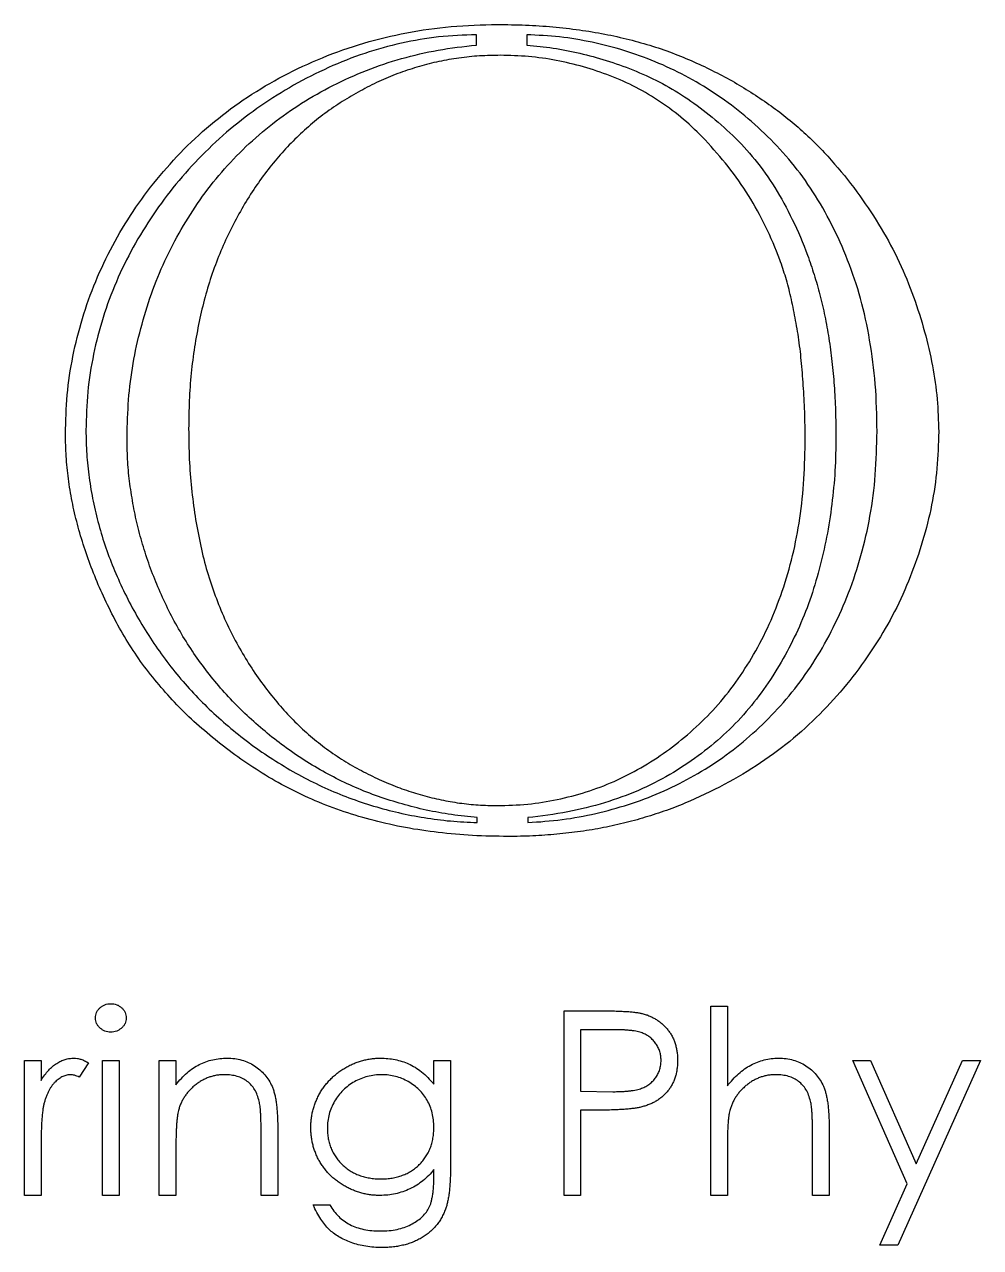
# Model space of a CAD drawing. Header units: millimetres. Extents: x -152 to 152, y -48 to 197.
# Drawn here: x 28.25 to 46.38, y -1.85 to 21.33 of the extents above; entities that cross this region are included whole.
import ezdxf

# ---------------------------------------------------------------- set-up
doc = ezdxf.new("R2010")
doc.units = ezdxf.units.MM

msp = doc.modelspace()

# ---------------------------------------------------------------- linework, layer by layer
at = {"color": 7, "linetype": 'Continuous', "lineweight": 25}
for p, q in [((36.819, 20.942), (36.819, 21.137)), ((37.774, 21.137), (37.774, 20.942)), ((36.837, 6.204), (36.837, 6.298)), ((37.793, 6.298), (37.793, 6.204)), ((38.481, 2.637), (39.168, 2.637)), ((38.481, -0.863), (38.481, 2.637)), ((41.263, 2.727), (41.578, 2.727)), ((41.263, -0.863), (41.263, 2.727)), ((41.578, 2.727), (41.578, 1.212)), ((38.795, 2.278), (38.795, 1.111)), ((39.436, 2.278), (38.795, 2.278)), ((28.251, 1.695), (28.565, 1.695)), ((28.251, -0.863), (28.251, 1.695)), ((28.565, 1.695), (28.565, 1.318)), ((29.462, 1.652), (29.29, 1.38)), ((29.731, 1.695), (30.045, 1.695)), ((29.731, -0.863), (29.731, 1.695)), ((30.045, 1.695), (30.045, -0.863)), ((30.808, 1.695), (31.122, 1.695)), ((30.808, -0.863), (30.808, 1.695)), ((31.122, 1.695), (31.122, 1.233)), ((36.013, 1.695), (36.328, 1.695)), ((36.013, 1.247), (36.013, 1.695)), ((36.328, 1.695), (36.328, -0.335)), ((43.956, 1.695), (44.294, 1.695)), ((44.99, -0.645), (43.956, 1.695)), ((44.294, 1.695), (45.16, -0.264)), ((46.379, 1.695), (44.808, -1.805)), ((45.16, -0.264), (46.039, 1.695)), ((46.039, 1.695), (46.379, 1.695)), ((38.795, 1.111), (39.408, 1.104)), ((38.795, 0.752), (38.795, -0.863)), ((39.046, 0.752), (38.795, 0.752)), ((32.738, -0.863), (32.738, 0.34)), ((33.052, 0.443), (33.052, -0.863)), ((43.193, -0.863), (43.193, 0.34)), ((43.507, 0.443), (43.507, -0.863)), ((31.122, 0.062), (31.122, -0.863)), ((41.578, 0.062), (41.578, -0.863)), ((28.565, -0.004), (28.565, -0.863)), ((36.013, -0.506), (36.013, -0.373)), ((44.469, -1.805), (44.99, -0.645)), ((28.565, -0.863), (28.251, -0.863)), ((30.045, -0.863), (29.731, -0.863)), ((31.122, -0.863), (30.808, -0.863)), ((33.052, -0.863), (32.738, -0.863)), ((38.795, -0.863), (38.481, -0.863)), ((41.578, -0.863), (41.263, -0.863)), ((43.507, -0.863), (43.193, -0.863)), ((33.725, -1.043), (34.039, -1.043)), ((44.808, -1.805), (44.469, -1.805))]:
    msp.add_line(p, q, dxfattribs=at)
for points, knots in [([(29.027, 13.57), (29.034, 13.817), (29.048, 14.31), (29.158, 15.042), (29.339, 15.763), (29.591, 16.468), (29.913, 17.148), (30.301, 17.797), (30.756, 18.405), (31.268, 18.978), (31.844, 19.501), (32.476, 19.969), (33.164, 20.373), (33.902, 20.715), (34.682, 20.994), (35.501, 21.186), (36.348, 21.31), (36.925, 21.324), (37.217, 21.332)], [0, 0, 0, 0, 0.0589604, 0.1177371, 0.1764545, 0.236167, 0.2962223, 0.3561117, 0.4162125, 0.4774746, 0.5394042, 0.601784, 0.6647924, 0.7297368, 0.7958072, 0.8623448, 0.930135, 1, 1, 1, 1]), ([(37.217, 21.332), (37.396, 21.329), (37.748, 21.324), (38.267, 21.291), (38.767, 21.233), (39.25, 21.155), (39.713, 21.05), (40.159, 20.927), (40.586, 20.777), (40.994, 20.606), (41.384, 20.416), (41.758, 20.214), (42.111, 19.992), (42.45, 19.764), (42.768, 19.514), (43.069, 19.255), (43.35, 18.978), (43.7, 18.597), (44.09, 18.097), (44.502, 17.477), (44.846, 16.836), (45.114, 16.178), (45.323, 15.521), (45.474, 14.873), (45.566, 14.238), (45.579, 13.819), (45.585, 13.613)], [0, 0, 0, 0, 0.042188, 0.083012, 0.122815, 0.161188, 0.198513, 0.234855, 0.2704, 0.305204, 0.339287, 0.372852, 0.40557, 0.437808, 0.469398, 0.500825, 0.531667, 0.562537, 0.622944, 0.681234, 0.738269, 0.794254, 0.848822, 0.900966, 0.951294, 1, 1, 1, 1]), ([(36.819, 21.137), (36.58, 21.128), (36.103, 21.111), (35.395, 20.985), (34.694, 20.796), (34.01, 20.523), (33.351, 20.189), (32.729, 19.798), (32.143, 19.356), (31.608, 18.856), (31.115, 18.316), (30.684, 17.731), (30.302, 17.114), (29.984, 16.461), (29.73, 15.783), (29.551, 15.084), (29.436, 14.368), (29.423, 13.884), (29.416, 13.64)], [0, 0, 0, 0, 0.0616254, 0.1229504, 0.1851233, 0.2487058, 0.3123917, 0.3754346, 0.4382086, 0.5013737, 0.5642016, 0.6265038, 0.6885498, 0.7511838, 0.8134712, 0.8751211, 0.9370963, 1, 1, 1, 1]), ([(44.416, 13.619), (44.411, 13.917), (44.4, 14.497), (44.289, 15.34), (44.12, 16.129), (43.874, 16.862), (43.57, 17.538), (43.216, 18.158), (42.811, 18.719), (42.35, 19.214), (41.859, 19.657), (41.334, 20.039), (40.785, 20.367), (40.211, 20.633), (39.621, 20.848), (39.015, 21.002), (38.399, 21.107), (37.983, 21.127), (37.774, 21.137)], [0, 0, 0, 0, 0.0799503, 0.1552843, 0.2270863, 0.2958342, 0.3620006, 0.4253013, 0.486778, 0.5469747, 0.606057, 0.6636179, 0.7205226, 0.7769315, 0.8329778, 0.8885405, 0.9441616, 1, 1, 1, 1]), ([(30.195, 13.521), (30.202, 13.754), (30.214, 14.216), (30.3, 14.903), (30.449, 15.573), (30.648, 16.226), (30.902, 16.856), (31.216, 17.45), (31.571, 18.015), (31.984, 18.538), (32.443, 19.024), (32.951, 19.46), (33.502, 19.85), (34.099, 20.185), (34.731, 20.474), (35.401, 20.694), (36.098, 20.86), (36.576, 20.915), (36.819, 20.942)], [0, 0, 0, 0, 0.063628, 0.126568, 0.188802, 0.251233, 0.313244, 0.374332, 0.43486, 0.495555, 0.556424, 0.617244, 0.678394, 0.740921, 0.804282, 0.868362, 0.933339, 1, 1, 1, 1]), ([(37.774, 20.942), (37.942, 20.926), (38.28, 20.892), (38.783, 20.792), (39.288, 20.655), (39.793, 20.476), (40.292, 20.249), (40.778, 19.967), (41.242, 19.623), (41.693, 19.231), (42.118, 18.773), (42.494, 18.236), (42.827, 17.627), (43.063, 17.07), (43.227, 16.589), (43.337, 16.204), (43.431, 15.801), (43.507, 15.38), (43.564, 14.941), (43.607, 14.484), (43.631, 14.009), (43.635, 13.686), (43.637, 13.521)], [0, 0, 0, 0, 0.04793, 0.096434, 0.145788, 0.196629, 0.24867, 0.301432, 0.356151, 0.41259, 0.47141, 0.533304, 0.598529, 0.668479, 0.705074, 0.742891, 0.782301, 0.822773, 0.864689, 0.908164, 0.953242, 1, 1, 1, 1]), ([(37.275, 20.747), (37.143, 20.745), (36.881, 20.741), (36.491, 20.7), (36.109, 20.634), (35.737, 20.538), (35.37, 20.42), (35.011, 20.274), (34.66, 20.098), (34.317, 19.901), (33.984, 19.68), (33.672, 19.43), (33.375, 19.158), (33.096, 18.864), (32.836, 18.545), (32.591, 18.203), (32.366, 17.835), (32.156, 17.449), (31.971, 17.038), (31.806, 16.611), (31.668, 16.164), (31.56, 15.699), (31.472, 15.217), (31.407, 14.716), (31.371, 14.198), (31.367, 13.846), (31.364, 13.667)], [0, 0, 0, 0, 0.038356, 0.076297, 0.113727, 0.150848, 0.188059, 0.225626, 0.263477, 0.301921, 0.340608, 0.379434, 0.418256, 0.457264, 0.49729, 0.537879, 0.579455, 0.622338, 0.665757, 0.710284, 0.755338, 0.801403, 0.849066, 0.897825, 0.948084, 1, 1, 1, 1]), ([(41.156, 19.146), (41.023, 19.279), (40.761, 19.54), (40.317, 19.866), (39.854, 20.149), (39.36, 20.365), (38.854, 20.535), (38.335, 20.658), (37.808, 20.733), (37.453, 20.743), (37.275, 20.747)], [0, 0, 0, 0, 0.130217, 0.257175, 0.382129, 0.506523, 0.630758, 0.753251, 0.87644, 1, 1, 1, 1]), ([(43.052, 13.396), (43.052, 13.573), (43.051, 13.918), (43.024, 14.422), (42.989, 14.898), (42.939, 15.346), (42.867, 15.767), (42.787, 16.162), (42.69, 16.529), (42.54, 16.977), (42.316, 17.504), (41.988, 18.095), (41.605, 18.647), (41.306, 18.98), (41.156, 19.146)], [0, 0, 0, 0, 0.085118, 0.166412, 0.242945, 0.315329, 0.383763, 0.44871, 0.50946, 0.566693, 0.676717, 0.784661, 0.892137, 1, 1, 1, 1]), ([(37.418, 5.942), (37.194, 5.945), (36.753, 5.951), (36.104, 6.013), (35.479, 6.099), (34.883, 6.237), (34.311, 6.402), (33.766, 6.61), (33.247, 6.853), (32.758, 7.135), (32.296, 7.44), (31.867, 7.772), (31.463, 8.114), (31.094, 8.477), (30.76, 8.86), (30.448, 9.255), (30.176, 9.673), (29.932, 10.105), (29.723, 10.545), (29.534, 10.983), (29.381, 11.421), (29.251, 11.856), (29.15, 12.288), (29.081, 12.718), (29.036, 13.145), (29.03, 13.429), (29.027, 13.57)], [0, 0, 0, 0, 0.0532723, 0.1048011, 0.1547246, 0.2028936, 0.2498621, 0.2960019, 0.3412746, 0.3859567, 0.4299316, 0.4727287, 0.5145987, 0.5554928, 0.595615, 0.6352832, 0.6747812, 0.7140544, 0.7528523, 0.7905358, 0.8273463, 0.8630283, 0.8981568, 0.9325816, 0.9664846, 1, 1, 1, 1]), ([(29.416, 13.64), (29.419, 13.49), (29.425, 13.189), (29.473, 12.74), (29.548, 12.293), (29.656, 11.851), (29.788, 11.41), (29.959, 10.976), (30.152, 10.541), (30.38, 10.115), (30.635, 9.7), (30.912, 9.3), (31.214, 8.923), (31.538, 8.564), (31.886, 8.226), (32.257, 7.907), (32.651, 7.607), (33.067, 7.332), (33.499, 7.079), (33.945, 6.86), (34.401, 6.67), (34.868, 6.512), (35.346, 6.387), (35.833, 6.293), (36.331, 6.227), (36.667, 6.212), (36.837, 6.204)], [0, 0, 0, 0, 0.038922, 0.07776, 0.116951, 0.156157, 0.195733, 0.236003, 0.276941, 0.318917, 0.361156, 0.403079, 0.444784, 0.48628, 0.528101, 0.570408, 0.612988, 0.656216, 0.699674, 0.742461, 0.784879, 0.827601, 0.869995, 0.912831, 0.956028, 1, 1, 1, 1]), ([(36.837, 6.298), (36.673, 6.316), (36.349, 6.35), (35.872, 6.435), (35.409, 6.552), (34.961, 6.695), (34.526, 6.864), (34.107, 7.065), (33.701, 7.289), (33.314, 7.545), (32.942, 7.82), (32.597, 8.118), (32.268, 8.424), (31.967, 8.752), (31.687, 9.095), (31.43, 9.453), (31.196, 9.827), (30.986, 10.217), (30.802, 10.616), (30.639, 11.02), (30.503, 11.428), (30.388, 11.839), (30.305, 12.255), (30.239, 12.673), (30.202, 13.096), (30.198, 13.379), (30.195, 13.521)], [0, 0, 0, 0, 0.045754, 0.090763, 0.134709, 0.178265, 0.221608, 0.264405, 0.30736, 0.35057, 0.393525, 0.43577, 0.477297, 0.518438, 0.559563, 0.600213, 0.641168, 0.682208, 0.723248, 0.763393, 0.803287, 0.842793, 0.881981, 0.921377, 0.960472, 1, 1, 1, 1]), ([(31.364, 13.667), (31.366, 13.475), (31.369, 13.099), (31.415, 12.547), (31.479, 12.017), (31.576, 11.51), (31.69, 11.023), (31.843, 10.562), (32.015, 10.122), (32.215, 9.706), (32.439, 9.316), (32.676, 8.949), (32.931, 8.61), (33.202, 8.297), (33.482, 8.007), (33.783, 7.747), (34.097, 7.512), (34.425, 7.302), (34.763, 7.121), (35.104, 6.962), (35.449, 6.828), (35.797, 6.718), (36.148, 6.632), (36.501, 6.572), (36.856, 6.533), (37.095, 6.529), (37.214, 6.527)], [0, 0, 0, 0, 0.055747, 0.109282, 0.161002, 0.2108, 0.259365, 0.306179, 0.351849, 0.396693, 0.440147, 0.482352, 0.523637, 0.563364, 0.602568, 0.640823, 0.678746, 0.71654, 0.753749, 0.790163, 0.825923, 0.861177, 0.89608, 0.930793, 0.965183, 1, 1, 1, 1]), ([(45.585, 13.613), (45.578, 13.38), (45.565, 12.914), (45.462, 12.221), (45.289, 11.535), (45.055, 10.858), (44.759, 10.196), (44.389, 9.565), (43.963, 8.959), (43.469, 8.388), (42.916, 7.855), (42.293, 7.379), (41.609, 6.958), (40.993, 6.66), (40.476, 6.449), (40.071, 6.316), (39.658, 6.199), (39.231, 6.105), (38.793, 6.032), (38.344, 5.982), (37.885, 5.946), (37.575, 5.943), (37.418, 5.942)], [0, 0, 0, 0, 0.055944, 0.1119177, 0.1682594, 0.2258274, 0.2839282, 0.3423132, 0.4014858, 0.462043, 0.5234845, 0.5859568, 0.6501565, 0.7163998, 0.7503391, 0.7842914, 0.8187486, 0.8537383, 0.8893612, 0.9254705, 0.9624145, 1, 1, 1, 1]), ([(37.793, 6.204), (38.011, 6.219), (38.445, 6.249), (39.084, 6.368), (39.705, 6.539), (40.308, 6.763), (40.886, 7.047), (41.435, 7.385), (41.947, 7.784), (42.427, 8.232), (42.866, 8.735), (43.258, 9.293), (43.598, 9.904), (43.892, 10.563), (44.125, 11.269), (44.296, 12.017), (44.398, 12.805), (44.41, 13.343), (44.416, 13.619)], [0, 0, 0, 0, 0.059409, 0.117879, 0.175841, 0.234022, 0.292248, 0.350222, 0.408691, 0.467891, 0.52817, 0.589414, 0.652508, 0.717569, 0.784852, 0.854027, 0.925346, 1, 1, 1, 1]), ([(43.637, 13.521), (43.634, 13.304), (43.629, 12.875), (43.563, 12.238), (43.469, 11.614), (43.327, 11.008), (43.15, 10.418), (42.921, 9.85), (42.642, 9.306), (42.319, 8.786), (41.944, 8.298), (41.511, 7.855), (41.025, 7.455), (40.487, 7.1), (39.894, 6.799), (39.243, 6.567), (38.539, 6.39), (38.046, 6.329), (37.793, 6.298)], [0, 0, 0, 0, 0.063146, 0.124781, 0.18598, 0.246224, 0.305752, 0.364907, 0.423873, 0.483371, 0.542665, 0.602321, 0.663087, 0.725261, 0.78937, 0.855898, 0.925791, 1, 1, 1, 1]), ([(37.214, 6.527), (37.408, 6.531), (37.79, 6.54), (38.354, 6.634), (38.904, 6.775), (39.436, 6.977), (39.944, 7.238), (40.43, 7.548), (40.886, 7.914), (41.314, 8.328), (41.704, 8.797), (42.047, 9.322), (42.352, 9.893), (42.601, 10.516), (42.808, 11.181), (42.947, 11.888), (43.039, 12.63), (43.048, 13.137), (43.052, 13.396)], [0, 0, 0, 0, 0.057424, 0.113657, 0.169819, 0.226, 0.282571, 0.3396, 0.397167, 0.45609, 0.516544, 0.57842, 0.642297, 0.708785, 0.777924, 0.84909, 0.92297, 1, 1, 1, 1]), ([(29.597, 2.501), (29.598, 2.519), (29.6, 2.555), (29.617, 2.606), (29.644, 2.653), (29.681, 2.694), (29.726, 2.728), (29.776, 2.753), (29.83, 2.769), (29.868, 2.771), (29.887, 2.772)], [0, 0, 0, 0, 0.12329, 0.242149, 0.363437, 0.489745, 0.618115, 0.744894, 0.868932, 1, 1, 1, 1]), ([(29.887, 2.772), (29.907, 2.771), (29.945, 2.769), (30, 2.754), (30.05, 2.728), (30.095, 2.694), (30.133, 2.653), (30.16, 2.606), (30.177, 2.555), (30.179, 2.519), (30.18, 2.501)], [0, 0, 0, 0, 0.1318993, 0.2582841, 0.3843411, 0.5119796, 0.638632, 0.7592298, 0.8774122, 1, 1, 1, 1]), ([(39.168, 2.637), (39.215, 2.637), (39.305, 2.637), (39.435, 2.634), (39.553, 2.63), (39.659, 2.624), (39.752, 2.618), (39.834, 2.608), (39.904, 2.599), (39.946, 2.589), (39.965, 2.584)], [0, 0, 0, 0, 0.176956, 0.339055, 0.486318, 0.618781, 0.735619, 0.838742, 0.926457, 1, 1, 1, 1]), ([(39.965, 2.584), (39.989, 2.578), (40.037, 2.565), (40.106, 2.538), (40.171, 2.507), (40.234, 2.472), (40.292, 2.431), (40.348, 2.385), (40.4, 2.334), (40.448, 2.279), (40.492, 2.22), (40.531, 2.156), (40.563, 2.089), (40.59, 2.018), (40.61, 1.943), (40.624, 1.865), (40.634, 1.783), (40.635, 1.727), (40.635, 1.698)], [0, 0, 0, 0, 0.062481, 0.12349, 0.183411, 0.243153, 0.302127, 0.36171, 0.421842, 0.482932, 0.544552, 0.605681, 0.66768, 0.729984, 0.794551, 0.860346, 0.928907, 1, 1, 1, 1]), ([(29.887, 2.233), (29.868, 2.234), (29.83, 2.236), (29.776, 2.251), (29.726, 2.277), (29.681, 2.311), (29.644, 2.352), (29.617, 2.398), (29.6, 2.448), (29.598, 2.483), (29.597, 2.501)], [0, 0, 0, 0, 0.131867, 0.256661, 0.384213, 0.513365, 0.640443, 0.761085, 0.879146, 1, 1, 1, 1]), ([(30.18, 2.501), (30.179, 2.483), (30.177, 2.448), (30.16, 2.398), (30.133, 2.352), (30.095, 2.311), (30.05, 2.277), (30, 2.251), (29.945, 2.236), (29.907, 2.234), (29.887, 2.233)], [0, 0, 0, 0, 0.120162, 0.237546, 0.357497, 0.484917, 0.613329, 0.74015, 0.867301, 1, 1, 1, 1]), ([(40.321, 1.697), (40.32, 1.725), (40.317, 1.781), (40.299, 1.863), (40.267, 1.941), (40.224, 2.014), (40.171, 2.08), (40.11, 2.138), (40.04, 2.184), (39.975, 2.214), (39.918, 2.232), (39.868, 2.245), (39.811, 2.255), (39.748, 2.263), (39.679, 2.27), (39.604, 2.275), (39.522, 2.278), (39.465, 2.278), (39.436, 2.278)], [0, 0, 0, 0, 0.070044, 0.139238, 0.208197, 0.279173, 0.349987, 0.418354, 0.48761, 0.557411, 0.59533, 0.637964, 0.685913, 0.738185, 0.796103, 0.858517, 0.926658, 1, 1, 1, 1]), ([(28.565, 1.318), (28.588, 1.353), (28.632, 1.42), (28.706, 1.509), (28.781, 1.582), (28.859, 1.641), (28.94, 1.685), (29.021, 1.717), (29.104, 1.736), (29.161, 1.738), (29.189, 1.739)], [0, 0, 0, 0, 0.160059, 0.306112, 0.438367, 0.560541, 0.675317, 0.786114, 0.892842, 1, 1, 1, 1]), ([(29.189, 1.739), (29.211, 1.738), (29.255, 1.736), (29.323, 1.719), (29.393, 1.691), (29.439, 1.665), (29.462, 1.652)], [0, 0, 0, 0, 0.225278, 0.463523, 0.720324, 1, 1, 1, 1]), ([(31.122, 1.233), (31.156, 1.275), (31.221, 1.356), (31.329, 1.463), (31.444, 1.551), (31.564, 1.621), (31.69, 1.674), (31.82, 1.712), (31.956, 1.735), (32.049, 1.738), (32.096, 1.739)], [0, 0, 0, 0, 0.140976, 0.273569, 0.398988, 0.51993, 0.63811, 0.756589, 0.87686, 1, 1, 1, 1]), ([(32.096, 1.739), (32.143, 1.738), (32.236, 1.734), (32.37, 1.707), (32.496, 1.661), (32.613, 1.598), (32.718, 1.519), (32.81, 1.428), (32.887, 1.322), (32.938, 1.225), (32.972, 1.138), (32.993, 1.064), (33.011, 0.981), (33.027, 0.89), (33.037, 0.79), (33.046, 0.682), (33.052, 0.565), (33.052, 0.485), (33.052, 0.443)], [0, 0, 0, 0, 0.07724, 0.151178, 0.223488, 0.295543, 0.366976, 0.437131, 0.507044, 0.57856, 0.616614, 0.658756, 0.704491, 0.754803, 0.809332, 0.868274, 0.932073, 1, 1, 1, 1]), ([(33.68, 0.424), (33.681, 0.453), (33.682, 0.511), (33.691, 0.597), (33.703, 0.682), (33.724, 0.764), (33.748, 0.846), (33.778, 0.926), (33.814, 1.004), (33.855, 1.081), (33.901, 1.155), (33.952, 1.225), (34.007, 1.291), (34.066, 1.354), (34.129, 1.412), (34.197, 1.466), (34.268, 1.517), (34.344, 1.563), (34.422, 1.604), (34.501, 1.641), (34.582, 1.671), (34.663, 1.697), (34.747, 1.715), (34.83, 1.729), (34.916, 1.738), (34.972, 1.739), (35.001, 1.739)], [0, 0, 0, 0, 0.042034, 0.083905, 0.125069, 0.166158, 0.20721, 0.248491, 0.289878, 0.33217, 0.374476, 0.416225, 0.45761, 0.499073, 0.540553, 0.582249, 0.62455, 0.667433, 0.710323, 0.752467, 0.794065, 0.835216, 0.876228, 0.917446, 0.958643, 1, 1, 1, 1]), ([(35.001, 1.739), (35.048, 1.738), (35.141, 1.735), (35.278, 1.714), (35.41, 1.681), (35.538, 1.633), (35.662, 1.567), (35.784, 1.481), (35.902, 1.373), (35.975, 1.29), (36.013, 1.247)], [0, 0, 0, 0, 0.120911, 0.238762, 0.354755, 0.470359, 0.589144, 0.716329, 0.852445, 1, 1, 1, 1]), ([(39.408, 1.104), (39.438, 1.104), (39.496, 1.104), (39.579, 1.108), (39.657, 1.112), (39.728, 1.119), (39.793, 1.128), (39.852, 1.138), (39.904, 1.152), (39.965, 1.171), (40.033, 1.203), (40.107, 1.249), (40.17, 1.308), (40.224, 1.374), (40.267, 1.448), (40.299, 1.527), (40.317, 1.611), (40.32, 1.668), (40.321, 1.697)], [0, 0, 0, 0, 0.072538, 0.140034, 0.202496, 0.260575, 0.313228, 0.361583, 0.404878, 0.444127, 0.5164, 0.586507, 0.655085, 0.724384, 0.793974, 0.861638, 0.930111, 1, 1, 1, 1]), ([(40.635, 1.698), (40.635, 1.669), (40.634, 1.613), (40.624, 1.531), (40.611, 1.452), (40.59, 1.377), (40.563, 1.306), (40.532, 1.239), (40.494, 1.176), (40.45, 1.117), (40.402, 1.062), (40.348, 1.012), (40.291, 0.966), (40.229, 0.925), (40.162, 0.889), (40.091, 0.858), (40.016, 0.831), (39.963, 0.817), (39.937, 0.81)], [0, 0, 0, 0, 0.070119, 0.137192, 0.202016, 0.264631, 0.326117, 0.38601, 0.445812, 0.505298, 0.564633, 0.624283, 0.683902, 0.743953, 0.805388, 0.868388, 0.933084, 1, 1, 1, 1]), ([(41.578, 1.212), (41.611, 1.254), (41.677, 1.336), (41.787, 1.443), (41.901, 1.536), (42.021, 1.609), (42.146, 1.668), (42.277, 1.709), (42.412, 1.735), (42.504, 1.738), (42.551, 1.739)], [0, 0, 0, 0, 0.140724, 0.273996, 0.400684, 0.522555, 0.641534, 0.759969, 0.878405, 1, 1, 1, 1]), ([(42.551, 1.739), (42.598, 1.738), (42.691, 1.734), (42.826, 1.707), (42.952, 1.661), (43.068, 1.598), (43.173, 1.519), (43.266, 1.428), (43.342, 1.323), (43.393, 1.226), (43.427, 1.139), (43.448, 1.065), (43.466, 0.982), (43.482, 0.891), (43.492, 0.791), (43.501, 0.683), (43.507, 0.566), (43.507, 0.485), (43.507, 0.443)], [0, 0, 0, 0, 0.0772286, 0.1511549, 0.2234536, 0.2954972, 0.3669199, 0.4367941, 0.5066964, 0.5778638, 0.6159118, 0.658048, 0.703776, 0.7540801, 0.8089794, 0.8679132, 0.9317018, 1, 1, 1, 1]), ([(29.129, 1.425), (29.104, 1.424), (29.053, 1.42), (28.977, 1.393), (28.904, 1.35), (28.846, 1.302), (28.801, 1.255), (28.768, 1.214), (28.739, 1.169), (28.711, 1.119), (28.685, 1.064), (28.661, 1.005), (28.639, 0.941), (28.627, 0.897), (28.621, 0.874)], [0, 0, 0, 0, 0.093807, 0.191338, 0.295191, 0.410312, 0.47193, 0.536425, 0.603119, 0.674118, 0.749332, 0.828283, 0.91204, 1, 1, 1, 1]), ([(29.29, 1.38), (29.275, 1.387), (29.246, 1.399), (29.204, 1.414), (29.165, 1.423), (29.141, 1.425), (29.129, 1.425)], [0, 0, 0, 0, 0.295139, 0.56023, 0.794983, 1, 1, 1, 1]), ([(32.041, 1.425), (32.016, 1.425), (31.966, 1.424), (31.891, 1.415), (31.82, 1.399), (31.749, 1.378), (31.682, 1.35), (31.615, 1.317), (31.551, 1.276), (31.49, 1.231), (31.432, 1.181), (31.379, 1.128), (31.332, 1.072), (31.288, 1.013), (31.251, 0.951), (31.219, 0.886), (31.191, 0.819), (31.178, 0.772), (31.171, 0.748)], [0, 0, 0, 0, 0.063986, 0.126627, 0.188984, 0.25023, 0.312351, 0.374574, 0.438148, 0.50292, 0.567974, 0.630771, 0.692935, 0.754398, 0.815218, 0.876117, 0.938015, 1, 1, 1, 1]), ([(32.701, 0.922), (32.69, 0.962), (32.67, 1.038), (32.619, 1.142), (32.555, 1.23), (32.477, 1.302), (32.386, 1.358), (32.282, 1.397), (32.165, 1.422), (32.084, 1.424), (32.041, 1.425)], [0, 0, 0, 0, 0.1355195, 0.2608332, 0.378476, 0.4931776, 0.609281, 0.729981, 0.8592613, 1, 1, 1, 1]), ([(35.026, 1.425), (34.98, 1.424), (34.889, 1.421), (34.756, 1.394), (34.627, 1.353), (34.506, 1.294), (34.392, 1.222), (34.291, 1.134), (34.202, 1.035), (34.128, 0.923), (34.068, 0.803), (34.026, 0.677), (33.999, 0.546), (33.996, 0.457), (33.994, 0.412)], [0, 0, 0, 0, 0.085519, 0.169309, 0.252218, 0.336756, 0.420595, 0.502741, 0.584804, 0.668268, 0.751823, 0.833629, 0.91622, 1, 1, 1, 1]), ([(36.013, 0.43), (36.012, 0.476), (36.009, 0.567), (35.985, 0.7), (35.945, 0.825), (35.889, 0.941), (35.819, 1.048), (35.735, 1.144), (35.638, 1.227), (35.528, 1.297), (35.41, 1.354), (35.286, 1.396), (35.158, 1.42), (35.07, 1.424), (35.026, 1.425)], [0, 0, 0, 0, 0.089243, 0.174349, 0.257613, 0.339527, 0.420997, 0.501579, 0.582542, 0.666133, 0.750049, 0.832743, 0.915647, 1, 1, 1, 1]), ([(42.495, 1.425), (42.47, 1.425), (42.42, 1.424), (42.346, 1.415), (42.274, 1.399), (42.204, 1.378), (42.136, 1.35), (42.07, 1.317), (42.006, 1.276), (41.945, 1.231), (41.888, 1.181), (41.834, 1.128), (41.787, 1.072), (41.744, 1.013), (41.706, 0.951), (41.674, 0.886), (41.646, 0.819), (41.633, 0.772), (41.626, 0.748)], [0, 0, 0, 0, 0.06402, 0.126694, 0.189084, 0.250363, 0.312516, 0.374243, 0.43785, 0.502657, 0.567745, 0.630576, 0.692772, 0.754268, 0.815121, 0.876051, 0.937982, 1, 1, 1, 1]), ([(43.156, 0.922), (43.145, 0.962), (43.123, 1.038), (43.072, 1.142), (43.008, 1.23), (42.93, 1.302), (42.84, 1.358), (42.736, 1.397), (42.62, 1.422), (42.538, 1.424), (42.495, 1.425)], [0, 0, 0, 0, 0.136257, 0.261954, 0.379638, 0.494379, 0.609866, 0.729887, 0.859213, 1, 1, 1, 1]), ([(28.621, 0.874), (28.616, 0.854), (28.606, 0.809), (28.595, 0.734), (28.585, 0.645), (28.578, 0.542), (28.572, 0.425), (28.568, 0.295), (28.565, 0.15), (28.565, 0.049), (28.565, -0.004)], [0, 0, 0, 0, 0.070855, 0.156938, 0.2586, 0.375891, 0.508166, 0.656238, 0.820177, 1, 1, 1, 1]), ([(31.171, 0.748), (31.167, 0.731), (31.158, 0.693), (31.149, 0.632), (31.141, 0.56), (31.134, 0.479), (31.129, 0.389), (31.125, 0.288), (31.123, 0.178), (31.123, 0.102), (31.122, 0.062)], [0, 0, 0, 0, 0.076995, 0.167615, 0.271052, 0.38946, 0.520843, 0.666399, 0.826094, 1, 1, 1, 1]), ([(32.738, 0.34), (32.738, 0.375), (32.737, 0.441), (32.736, 0.537), (32.733, 0.623), (32.729, 0.701), (32.724, 0.769), (32.718, 0.828), (32.71, 0.878), (32.704, 0.908), (32.701, 0.922)], [0, 0, 0, 0, 0.17885, 0.34211, 0.489826, 0.623254, 0.74008, 0.841483, 0.928908, 1, 1, 1, 1]), ([(39.937, 0.81), (39.915, 0.805), (39.867, 0.795), (39.788, 0.784), (39.696, 0.774), (39.591, 0.766), (39.473, 0.76), (39.342, 0.755), (39.198, 0.753), (39.098, 0.752), (39.046, 0.752)], [0, 0, 0, 0, 0.075173, 0.164746, 0.268017, 0.385912, 0.517789, 0.663691, 0.824413, 1, 1, 1, 1]), ([(41.626, 0.748), (41.622, 0.731), (41.613, 0.694), (41.604, 0.633), (41.596, 0.562), (41.589, 0.481), (41.584, 0.39), (41.58, 0.289), (41.578, 0.179), (41.578, 0.102), (41.578, 0.062)], [0, 0, 0, 0, 0.075999, 0.165611, 0.269045, 0.387448, 0.518827, 0.665394, 0.825083, 1, 1, 1, 1]), ([(43.193, 0.34), (43.193, 0.375), (43.192, 0.441), (43.191, 0.537), (43.188, 0.623), (43.184, 0.701), (43.18, 0.769), (43.173, 0.828), (43.166, 0.878), (43.159, 0.908), (43.156, 0.922)], [0, 0, 0, 0, 0.178867, 0.342141, 0.489871, 0.623312, 0.740056, 0.841468, 0.928901, 1, 1, 1, 1]), ([(34.991, -0.863), (34.962, -0.863), (34.904, -0.862), (34.817, -0.853), (34.732, -0.84), (34.649, -0.821), (34.567, -0.796), (34.486, -0.765), (34.406, -0.731), (34.328, -0.69), (34.254, -0.645), (34.183, -0.596), (34.116, -0.543), (34.053, -0.486), (33.996, -0.426), (33.942, -0.362), (33.893, -0.293), (33.848, -0.222), (33.809, -0.148), (33.775, -0.071), (33.745, 0.007), (33.721, 0.087), (33.703, 0.168), (33.69, 0.252), (33.682, 0.338), (33.681, 0.395), (33.68, 0.424)], [0, 0, 0, 0, 0.042865, 0.085222, 0.127202, 0.169025, 0.210882, 0.252963, 0.295628, 0.338553, 0.381463, 0.423582, 0.465066, 0.506312, 0.54704, 0.587676, 0.628675, 0.669946, 0.711036, 0.751996, 0.792673, 0.833446, 0.874191, 0.915494, 0.957478, 1, 1, 1, 1]), ([(33.994, 0.412), (33.995, 0.378), (33.996, 0.311), (34.01, 0.213), (34.032, 0.12), (34.064, 0.031), (34.103, -0.053), (34.152, -0.133), (34.209, -0.208), (34.275, -0.278), (34.348, -0.342), (34.426, -0.398), (34.511, -0.444), (34.6, -0.483), (34.695, -0.512), (34.794, -0.534), (34.899, -0.547), (34.971, -0.548), (35.007, -0.549)], [0, 0, 0, 0, 0.064983, 0.127803, 0.189056, 0.248395, 0.307691, 0.366977, 0.42734, 0.488795, 0.550674, 0.612045, 0.673369, 0.73493, 0.79781, 0.862892, 0.930095, 1, 1, 1, 1]), ([(35.007, -0.549), (35.044, -0.548), (35.117, -0.547), (35.222, -0.534), (35.322, -0.513), (35.417, -0.483), (35.506, -0.446), (35.589, -0.398), (35.667, -0.344), (35.738, -0.28), (35.803, -0.21), (35.859, -0.134), (35.907, -0.053), (35.947, 0.033), (35.977, 0.125), (35.997, 0.222), (36.011, 0.324), (36.013, 0.394), (36.013, 0.43)], [0, 0, 0, 0, 0.070121, 0.137122, 0.201487, 0.263765, 0.32456, 0.384739, 0.444905, 0.505232, 0.565494, 0.6251, 0.68435, 0.743883, 0.804608, 0.867239, 0.932094, 1, 1, 1, 1]), ([(36.013, -0.373), (35.982, -0.411), (35.918, -0.486), (35.809, -0.585), (35.69, -0.67), (35.561, -0.739), (35.425, -0.795), (35.284, -0.834), (35.139, -0.859), (35.041, -0.862), (34.991, -0.863)], [0, 0, 0, 0, 0.126561, 0.250895, 0.374719, 0.499826, 0.624964, 0.749039, 0.87318, 1, 1, 1, 1]), ([(36.328, -0.335), (36.327, -0.378), (36.327, -0.462), (36.323, -0.583), (36.315, -0.694), (36.306, -0.797), (36.292, -0.89), (36.276, -0.975), (36.258, -1.051), (36.242, -1.098), (36.234, -1.12)], [0, 0, 0, 0, 0.163445, 0.315489, 0.456291, 0.585864, 0.705429, 0.813371, 0.911718, 1, 1, 1, 1]), ([(35.001, -1.536), (35.056, -1.535), (35.161, -1.532), (35.313, -1.51), (35.452, -1.472), (35.576, -1.419), (35.685, -1.355), (35.779, -1.283), (35.856, -1.202), (35.907, -1.127), (35.939, -1.06), (35.959, -1.003), (35.975, -0.938), (35.989, -0.866), (36.001, -0.786), (36.008, -0.699), (36.013, -0.605), (36.013, -0.539), (36.013, -0.506)], [0, 0, 0, 0, 0.0981713, 0.1892644, 0.2744631, 0.3550232, 0.4309205, 0.501086, 0.5666076, 0.6297209, 0.6627107, 0.6987656, 0.7386105, 0.7825812, 0.8304088, 0.8825779, 0.9392287, 1, 1, 1, 1]), ([(35.031, -1.85), (34.978, -1.849), (34.875, -1.848), (34.724, -1.828), (34.581, -1.801), (34.448, -1.759), (34.325, -1.708), (34.212, -1.649), (34.112, -1.582), (34.022, -1.506), (33.941, -1.415), (33.864, -1.308), (33.791, -1.182), (33.748, -1.091), (33.725, -1.043)], [0, 0, 0, 0, 0.096491, 0.188474, 0.27684, 0.362137, 0.443437, 0.520166, 0.59271, 0.662917, 0.735419, 0.814881, 0.903061, 1, 1, 1, 1]), ([(34.039, -1.043), (34.064, -1.083), (34.114, -1.161), (34.206, -1.263), (34.307, -1.349), (34.421, -1.419), (34.547, -1.472), (34.686, -1.51), (34.839, -1.532), (34.946, -1.535), (35.001, -1.536)], [0, 0, 0, 0, 0.124716, 0.243805, 0.360062, 0.475112, 0.593525, 0.71935, 0.853855, 1, 1, 1, 1]), ([(36.234, -1.12), (36.223, -1.148), (36.201, -1.205), (36.16, -1.285), (36.114, -1.361), (36.061, -1.431), (36.002, -1.496), (35.938, -1.557), (35.867, -1.613), (35.791, -1.662), (35.71, -1.706), (35.625, -1.745), (35.536, -1.778), (35.442, -1.803), (35.345, -1.825), (35.244, -1.839), (35.139, -1.849), (35.067, -1.85), (35.031, -1.85)], [0, 0, 0, 0, 0.061371, 0.120906, 0.179424, 0.237607, 0.295938, 0.354218, 0.413537, 0.474087, 0.535121, 0.596988, 0.66002, 0.724277, 0.790012, 0.857748, 0.927829, 1, 1, 1, 1])]:
    msp.add_open_spline(points, degree=3, knots=knots, dxfattribs=at)

doc.saveas('drawing.dxf')
